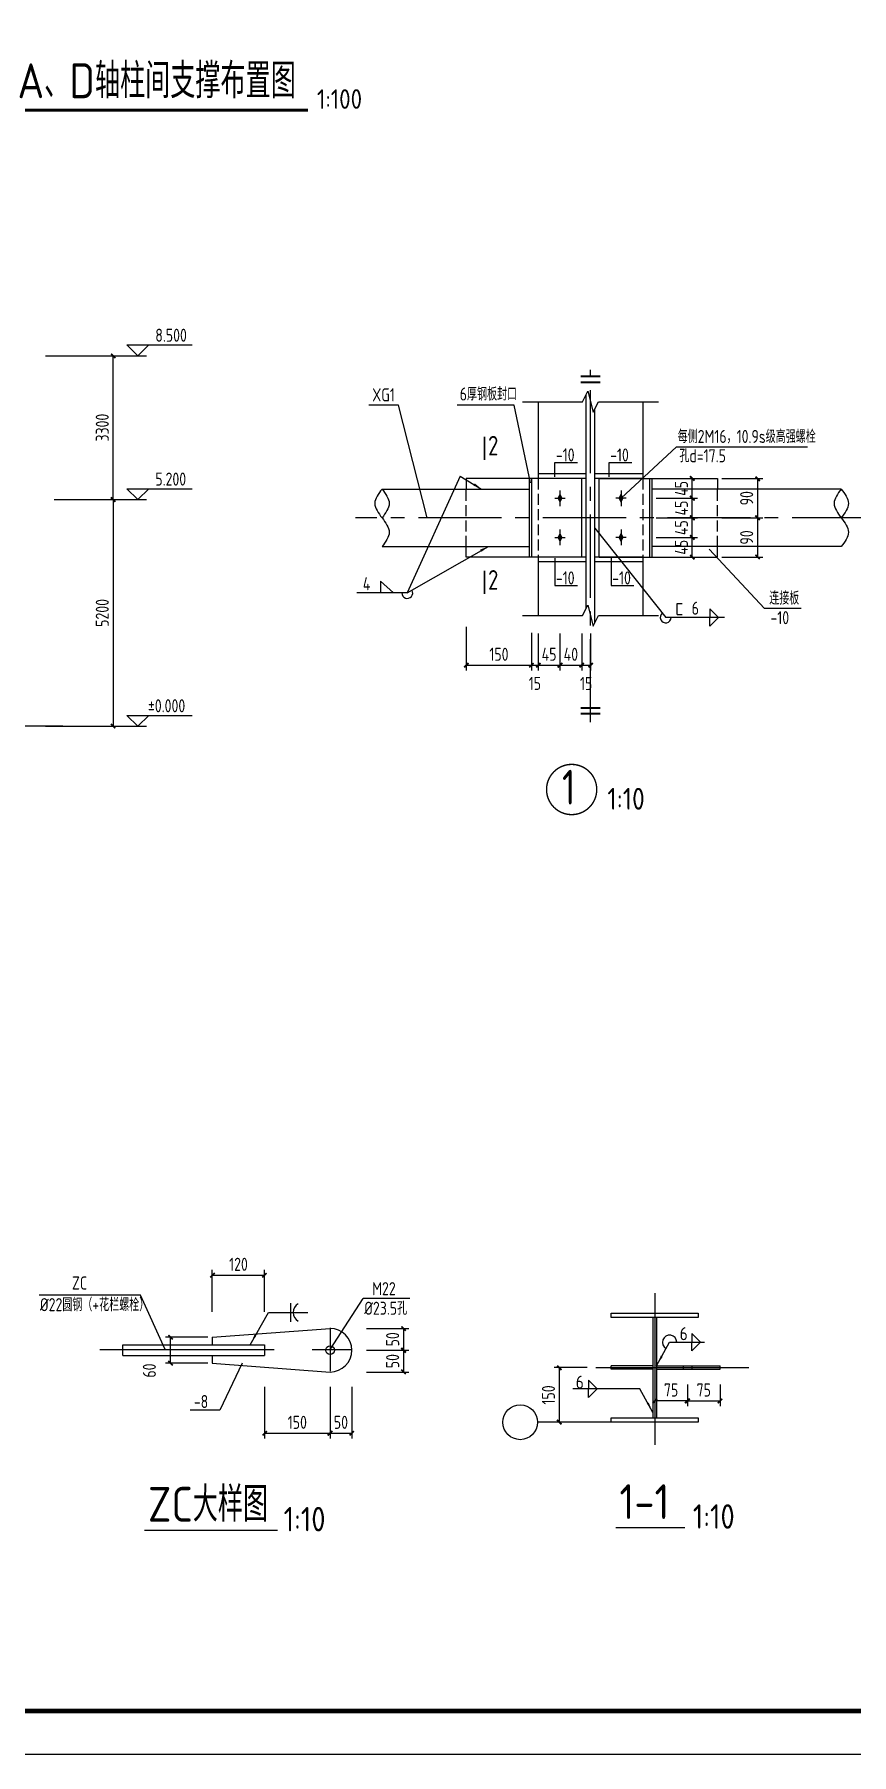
# Model space of a CAD drawing. Header units: millimetres. Extents: x 866561 to 877878, y 40199 to 44891.
# Drawn here: x 873439.9 to 873627.3, y 40206.4 to 40601 of the extents above; entities that cross this region are included whole.
import ezdxf

# ---------------------------------------------------------------- set-up
doc = ezdxf.new("R2010")
doc.units = ezdxf.units.MM
doc.header["$LTSCALE"] = 1000
doc.header["$MEASUREMENT"] = 0
for name, pattern in [('2', [11.4, 9, -0.9, 0.6, -0.9]), ('center2', [28.575, 19.05, -3.175, 3.175, -3.175]), ('DASH', [0.35, 0.25, -0.1]), ('DASHED', [117.236842, 78.157895, -39.078947]), ('DOTE', [2.42, 2, -0.2, 0.02, -0.2])]:
    doc.linetypes.add(name, pattern=pattern)
doc.layers.add('1', color=4, linetype='Continuous', lineweight=70)
for name, color, linetype in [('1530', 253, 'Continuous'), ('1534', 7, 'Continuous'), ('AXIS', 3, 'Continuous'), ('AXIS_TEXT', 7, 'Continuous'), ('BEAM', 4, 'DASHED'), ('COLUMN', 9, 'Continuous'), ('DIM', 7, 'Continuous'), ('DOTE', 1, 'DOTE'), ('M_Prof', 2, 'Continuous'), ('NUM', 7, 'Continuous'), ('Prof', 2, 'Continuous'), ('PUB_TEXT', 7, 'Continuous'), ('THIN', 7, 'Continuous'), ('尺寸标注', 7, 'Continuous'), ('文字', 7, 'Continuous'), ('标注', 7, 'Continuous'), ('焊缝标注', 3, 'Continuous'), ('轴线__点划线', 6, '2')]:
    doc.layers.add(name, color=color, linetype=linetype)
doc.styles.add('GBHZ', font='gbenor.shx', dxfattribs={"width": 0.9, "bigfont": 'gbcbig.shx'})
doc.dimstyles.new('Y10', dxfattribs={"dimscale": 0, "dimtxt": 3, "dimasz": 0.01, "dimexe": 1.2, "dimexo": 1, "dimgap": 1, "dimtad": 1, "dimdec": 0, "dimlfac": 10, "dimzin": 0, "dimdsep": 46, "dimtxsty": 'GBHZ', "dimblk1": 'DX', "dimblk2": 'DX', "dimsah": 1, "dimcen": 0.09, "dimdle": 1, "dimadec": 0, "dimazin": 0, "dimtfac": 1, "dimtdec": 0, "dimtix": 1, "dimtmove": 2, "dimatfit": 3, "dimldrblk": 'DX', "dimfxl": 0, "dimtolj": 1, "dimtzin": 0, "dimarcsym": 0})
doc.dimstyles.new('Y100', dxfattribs={"dimscale": 0, "dimtxt": 3, "dimasz": 0.01, "dimexe": 1.2, "dimexo": 2, "dimgap": 1, "dimtad": 1, "dimdec": 0, "dimlfac": 100, "dimzin": 0, "dimdsep": 46, "dimtxsty": 'GBHZ', "dimblk": 'DX', "dimcen": 0.09, "dimdle": 1, "dimclrd": 7, "dimclre": 7, "dimclrt": 7, "dimadec": 0, "dimazin": 0, "dimtfac": 1, "dimtdec": 0, "dimtix": 1, "dimtmove": 2, "dimatfit": 3, "dimldrblk": 'DX', "dimfxl": 0, "dimtolj": 1, "dimtzin": 0, "dimarcsym": 0})

# ---------------------------------------------------------------- blocks, each defined once
blk = doc.blocks.new('DX')
at = {"color": 0, "linetype": 'ByBlock', "const_width": 40}
blk.add_lwpolyline([(-54, -51), (46, 49)], dxfattribs=at)
blk = doc.blocks.new('*D110')
at = {"layer": 'Defpoints', "color": 0, "linetype": 'ByBlock', "transparency": 16777216}
for p in [(873589.69, 40293.33), (873597.19, 40293.33), (873597.19, 40287.57)]:
    blk.add_point(p, dxfattribs=at)
at = {"layer": 'dim', "color": 7, "linetype": 'ByBlock', "lineweight": -2, "transparency": 16777216}
for p, q in [((873589.69, 40291.33), (873589.69, 40286.37)), ((873597.19, 40291.33), (873597.19, 40286.37)), ((873589.7, 40287.57), (873597.18, 40287.57))]:
    blk.add_line(p, q, dxfattribs=at)
at = {"layer": 'dim', "color": 7, "linetype": 'ByBlock', "lineweight": -2, "transparency": 16777216, "xscale": 0.01, "yscale": 0.01, "zscale": 0.01, "rotation": 180}
blk.add_blockref('DX', (873589.69, 40287.57), dxfattribs=at)
at = {"layer": 'dim', "color": 7, "linetype": 'ByBlock', "lineweight": -2, "transparency": 16777216, "xscale": 0.01, "yscale": 0.01, "zscale": 0.01}
blk.add_blockref('DX', (873597.19, 40287.57), dxfattribs=at)
at = {"layer": 'dim', "color": 7, "linetype": 'ByBlock', "transparency": 16777216, "insert": (873593.44, 40290.07), "char_height": 3, "attachment_point": 5, "style": 'GBHZ'}
blk.add_mtext('\\A1;75', dxfattribs=at)
blk = doc.blocks.new('*D111')
at = {"layer": 'Defpoints', "color": 0, "linetype": 'ByBlock', "transparency": 16777216}
for p in [(873582.19, 40293.33), (873589.69, 40293.33), (873582.19, 40287.57)]:
    blk.add_point(p, dxfattribs=at)
at = {"layer": 'dim', "color": 7, "linetype": 'ByBlock', "lineweight": -2, "transparency": 16777216}
for p, q in [((873582.19, 40291.33), (873582.19, 40286.37)), ((873589.69, 40291.33), (873589.69, 40286.37)), ((873589.68, 40287.57), (873582.2, 40287.57))]:
    blk.add_line(p, q, dxfattribs=at)
at = {"layer": 'dim', "color": 7, "linetype": 'ByBlock', "lineweight": -2, "transparency": 16777216, "xscale": 0.01, "yscale": 0.01, "zscale": 0.01, "rotation": 180}
blk.add_blockref('DX', (873582.19, 40287.57), dxfattribs=at)
at = {"layer": 'dim', "color": 7, "linetype": 'ByBlock', "lineweight": -2, "transparency": 16777216, "xscale": 0.01, "yscale": 0.01, "zscale": 0.01}
blk.add_blockref('DX', (873589.69, 40287.57), dxfattribs=at)
at = {"layer": 'dim', "color": 7, "linetype": 'ByBlock', "transparency": 16777216, "insert": (873585.94, 40290.07), "char_height": 3, "attachment_point": 5, "style": 'GBHZ'}
blk.add_mtext('\\A1;75', dxfattribs=at)
blk = doc.blocks.new('_ARROW')
blk.add_solid([(0, 0), (-1, 0.1), (-1, -0.1)])
blk = doc.blocks.new('*D112')
at = {"layer": 'Defpoints', "color": 0, "linetype": 'ByBlock', "transparency": 16777216}
for p in [(873568.7, 40295.2), (873560.31, 40282.68), (873572.19, 40282.68)]:
    blk.add_point(p, dxfattribs=at)
at = {"layer": 'dim', "color": 7, "linetype": 'ByBlock', "lineweight": -2, "transparency": 16777216}
for p, q in [((873566.7, 40295.2), (873559.11, 40295.2)), ((873560.31, 40295.19), (873560.31, 40282.69)), ((873570.19, 40282.68), (873559.11, 40282.68))]:
    blk.add_line(p, q, dxfattribs=at)
at = {"layer": 'dim', "color": 7, "linetype": 'ByBlock', "lineweight": -2, "transparency": 16777216, "xscale": 0.01, "yscale": 0.01, "zscale": 0.01}
for p, rotation in [((873560.31, 40295.2), 90), ((873560.31, 40282.68), 270)]:
    blk.add_blockref('DX', p, dxfattribs=dict(at, rotation=rotation))
at = {"layer": 'dim', "color": 7, "linetype": 'ByBlock', "transparency": 16777216, "insert": (873557.81, 40288.94), "char_height": 3, "attachment_point": 5, "rotation": 90, "style": 'GBHZ'}
blk.add_mtext('\\A1;150', dxfattribs=at)
blk = doc.blocks.new('*D113')
at = {"layer": 'Defpoints', "color": 0, "transparency": 16777216}
for p in [(873492.72, 40316.41), (873480.72, 40306.97), (873492.72, 40306.97)]:
    blk.add_point(p, dxfattribs=at)
at = {"layer": 'dim', "color": 0, "lineweight": -2, "transparency": 16777216}
for p, q in [((873480.72, 40307.97), (873480.72, 40317.61)), ((873480.73, 40316.41), (873492.71, 40316.41)), ((873492.72, 40307.97), (873492.72, 40317.61))]:
    blk.add_line(p, q, dxfattribs=at)
at = {"layer": 'dim', "color": 0, "lineweight": -2, "transparency": 16777216, "xscale": 0.01, "yscale": 0.01, "zscale": 0.01, "rotation": 180}
blk.add_blockref('DX', (873480.72, 40316.41), dxfattribs=at)
at = {"layer": 'dim', "color": 0, "lineweight": -2, "transparency": 16777216, "xscale": 0.01, "yscale": 0.01, "zscale": 0.01}
blk.add_blockref('DX', (873492.72, 40316.41), dxfattribs=at)
at = {"layer": 'dim', "color": 0, "transparency": 16777216, "insert": (873486.72, 40318.91), "char_height": 3, "attachment_point": 5, "style": 'GBHZ'}
blk.add_mtext('\\A1;120', dxfattribs=at)
blk = doc.blocks.new('*D114')
at = {"layer": 'Defpoints', "color": 0, "transparency": 16777216}
for p in [(873515.12, 40304.2), (873515.12, 40299.2), (873524.58, 40299.2)]:
    blk.add_point(p, dxfattribs=at)
at = {"layer": 'dim', "color": 0, "lineweight": -2, "transparency": 16777216}
for p, q in [((873516.12, 40304.2), (873525.78, 40304.2)), ((873524.58, 40304.19), (873524.58, 40299.21)), ((873516.12, 40299.2), (873525.78, 40299.2))]:
    blk.add_line(p, q, dxfattribs=at)
at = {"layer": 'dim', "color": 0, "lineweight": -2, "transparency": 16777216, "xscale": 0.01, "yscale": 0.01, "zscale": 0.01}
for p, rotation in [((873524.58, 40304.2), 90), ((873524.58, 40299.2), 270)]:
    blk.add_blockref('DX', p, dxfattribs=dict(at, rotation=rotation))
at = {"layer": 'dim', "color": 0, "transparency": 16777216, "insert": (873522.08, 40301.7), "char_height": 3, "attachment_point": 5, "rotation": 90, "style": 'GBHZ'}
blk.add_mtext('\\A1;50', dxfattribs=at)
blk = doc.blocks.new('*D115')
at = {"layer": 'Defpoints', "color": 0, "transparency": 16777216}
for p in [(873515.12, 40299.2), (873515.12, 40294.2), (873524.58, 40294.2)]:
    blk.add_point(p, dxfattribs=at)
at = {"layer": 'dim', "color": 0, "lineweight": -2, "transparency": 16777216}
for p, q in [((873516.12, 40299.2), (873525.78, 40299.2)), ((873524.58, 40299.19), (873524.58, 40294.21)), ((873516.12, 40294.2), (873525.78, 40294.2))]:
    blk.add_line(p, q, dxfattribs=at)
at = {"layer": 'dim', "color": 0, "lineweight": -2, "transparency": 16777216, "xscale": 0.01, "yscale": 0.01, "zscale": 0.01}
for p, rotation in [((873524.58, 40299.2), 90), ((873524.58, 40294.2), 270)]:
    blk.add_blockref('DX', p, dxfattribs=dict(at, rotation=rotation))
at = {"layer": 'dim', "color": 0, "transparency": 16777216, "insert": (873522.08, 40296.7), "char_height": 3, "attachment_point": 5, "rotation": 90, "style": 'GBHZ'}
blk.add_mtext('\\A1;50', dxfattribs=at)
blk = doc.blocks.new('*D116')
at = {"layer": 'Defpoints', "color": 0, "transparency": 16777216}
for p in [(873492.72, 40291.8), (873507.72, 40291.8), (873507.72, 40280.16)]:
    blk.add_point(p, dxfattribs=at)
at = {"layer": 'dim', "color": 0, "lineweight": -2, "transparency": 16777216}
for p, q in [((873492.72, 40290.8), (873492.72, 40278.96)), ((873507.72, 40290.8), (873507.72, 40278.96)), ((873492.73, 40280.16), (873507.71, 40280.16))]:
    blk.add_line(p, q, dxfattribs=at)
at = {"layer": 'dim', "color": 0, "lineweight": -2, "transparency": 16777216, "xscale": 0.01, "yscale": 0.01, "zscale": 0.01, "rotation": 180}
blk.add_blockref('DX', (873492.72, 40280.16), dxfattribs=at)
at = {"layer": 'dim', "color": 0, "lineweight": -2, "transparency": 16777216, "xscale": 0.01, "yscale": 0.01, "zscale": 0.01}
blk.add_blockref('DX', (873507.72, 40280.16), dxfattribs=at)
at = {"layer": 'dim', "color": 0, "transparency": 16777216, "insert": (873500.22, 40282.66), "char_height": 3, "attachment_point": 5, "style": 'GBHZ'}
blk.add_mtext('\\A1;150', dxfattribs=at)
blk = doc.blocks.new('*D117')
at = {"layer": 'Defpoints', "color": 0, "transparency": 16777216}
for p in [(873507.72, 40291.8), (873512.72, 40291.8), (873512.72, 40280.16)]:
    blk.add_point(p, dxfattribs=at)
at = {"layer": 'dim', "color": 0, "lineweight": -2, "transparency": 16777216}
for p, q in [((873507.72, 40290.8), (873507.72, 40278.96)), ((873512.72, 40290.8), (873512.72, 40278.96)), ((873507.73, 40280.16), (873512.71, 40280.16))]:
    blk.add_line(p, q, dxfattribs=at)
at = {"layer": 'dim', "color": 0, "lineweight": -2, "transparency": 16777216, "xscale": 0.01, "yscale": 0.01, "zscale": 0.01, "rotation": 180}
blk.add_blockref('DX', (873507.72, 40280.16), dxfattribs=at)
at = {"layer": 'dim', "color": 0, "lineweight": -2, "transparency": 16777216, "xscale": 0.01, "yscale": 0.01, "zscale": 0.01}
blk.add_blockref('DX', (873512.72, 40280.16), dxfattribs=at)
at = {"layer": 'dim', "color": 0, "transparency": 16777216, "insert": (873510.22, 40282.66), "char_height": 3, "attachment_point": 5, "style": 'GBHZ'}
blk.add_mtext('\\A1;50', dxfattribs=at)
blk = doc.blocks.new('*D118')
at = {"layer": 'Defpoints', "color": 0, "transparency": 16777216}
for p in [(873471.15, 40302.2), (873480.72, 40302.2), (873480.72, 40296.2)]:
    blk.add_point(p, dxfattribs=at)
at = {"layer": 'dim', "color": 0, "lineweight": -2, "transparency": 16777216}
for p, q in [((873479.72, 40302.2), (873469.95, 40302.2)), ((873471.15, 40296.21), (873471.15, 40302.19)), ((873479.72, 40296.2), (873469.95, 40296.2))]:
    blk.add_line(p, q, dxfattribs=at)
at = {"layer": 'dim', "color": 0, "lineweight": -2, "transparency": 16777216, "xscale": 0.01, "yscale": 0.01, "zscale": 0.01}
for p, rotation in [((873471.15, 40302.2), 90), ((873471.15, 40296.2), 270)]:
    blk.add_blockref('DX', p, dxfattribs=dict(at, rotation=rotation))
at = {"layer": 'dim', "color": 0, "transparency": 16777216, "insert": (873466.28, 40294.54), "char_height": 3, "attachment_point": 5, "rotation": 90, "style": 'GBHZ'}
blk.add_mtext('\\A1;60', dxfattribs=at)
blk = doc.blocks.new('BOLIT_GAOQIANG')
at = {"layer": 'THIN', "color": 252}
for p, q in [((-1.2, 0), (1.2, 0)), ((0, 1.8), (0, -1.8))]:
    blk.add_line(p, q, dxfattribs=at)
at = {"layer": 'THIN'}
blk.add_solid([(0, 1.2), (0.6, 0), (-0.6, 0), (0, -1.2)], dxfattribs=at)
blk = doc.blocks.new('*D173')
at = {"layer": 'Defpoints', "color": 0, "linetype": 'ByBlock', "transparency": 16777216}
for p in [(873596.56, 40499.14, 0.01), (873596.56, 40490.14, 0.01), (873605.78, 40490.14)]:
    blk.add_point(p, dxfattribs=at)
at = {"layer": 'dim', "color": 0, "linetype": 'ByBlock', "lineweight": -2, "transparency": 16777216}
for p, q in [((873597.56, 40499.14), (873606.98, 40499.14)), ((873605.78, 40499.13), (873605.78, 40490.15)), ((873597.56, 40490.14), (873606.98, 40490.14))]:
    blk.add_line(p, q, dxfattribs=at)
at = {"layer": 'dim', "color": 0, "linetype": 'ByBlock', "lineweight": -2, "transparency": 16777216, "xscale": 0.01, "yscale": 0.01, "zscale": 0.01}
for p, rotation in [((873605.78, 40499.14), 90), ((873605.78, 40490.14), 270)]:
    blk.add_blockref('DX', p, dxfattribs=dict(at, rotation=rotation))
at = {"layer": 'dim', "color": 0, "linetype": 'ByBlock', "transparency": 16777216, "insert": (873603.28, 40494.64), "char_height": 3, "attachment_point": 5, "rotation": 90, "style": 'GBHZ'}
blk.add_mtext('\\A1;90', dxfattribs=at)
blk = doc.blocks.new('*D174')
at = {"layer": 'Defpoints', "color": 0, "linetype": 'ByBlock', "transparency": 16777216}
for p in [(873596.56, 40490.14), (873596.56, 40481.14, 0.02), (873605.78, 40481.14)]:
    blk.add_point(p, dxfattribs=at)
at = {"layer": 'dim', "color": 0, "linetype": 'ByBlock', "lineweight": -2, "transparency": 16777216}
for p, q in [((873597.56, 40490.14), (873606.98, 40490.14)), ((873605.78, 40490.13), (873605.78, 40481.15)), ((873597.56, 40481.14), (873606.98, 40481.14))]:
    blk.add_line(p, q, dxfattribs=at)
at = {"layer": 'dim', "color": 0, "linetype": 'ByBlock', "lineweight": -2, "transparency": 16777216, "xscale": 0.01, "yscale": 0.01, "zscale": 0.01}
for p, rotation in [((873605.78, 40490.14), 90), ((873605.78, 40481.14), 270)]:
    blk.add_blockref('DX', p, dxfattribs=dict(at, rotation=rotation))
at = {"layer": 'dim', "color": 0, "linetype": 'ByBlock', "transparency": 16777216, "insert": (873603.28, 40485.64), "char_height": 3, "attachment_point": 5, "rotation": 90, "style": 'GBHZ'}
blk.add_mtext('\\A1;90', dxfattribs=at)
blk = doc.blocks.new('*D153')
at = {"layer": 'Defpoints', "color": 0, "linetype": 'ByBlock', "transparency": 16777216}
for p in [(873581.56, 40485.64, 0), (873590.81, 40485.64), (873581.56, 40481.14, 0)]:
    blk.add_point(p, dxfattribs=at)
at = {"layer": 'dim', "color": 0, "linetype": 'ByBlock', "lineweight": -2, "transparency": 16777216}
for p, q in [((873582.56, 40485.64), (873592.01, 40485.64)), ((873590.81, 40485.65), (873590.81, 40485.66)), ((873590.81, 40481.14), (873590.81, 40485.64)), ((873582.56, 40481.14), (873592.01, 40481.14)), ((873590.81, 40481.13), (873590.81, 40481.12))]:
    blk.add_line(p, q, dxfattribs=at)
at = {"layer": 'dim', "color": 0, "linetype": 'ByBlock', "lineweight": -2, "transparency": 16777216, "xscale": 0.01, "yscale": 0.01, "zscale": 0.01}
for p, rotation in [((873590.81, 40485.64), 270), ((873590.81, 40481.14), 90)]:
    blk.add_blockref('DX', p, dxfattribs=dict(at, rotation=rotation))
at = {"layer": 'dim', "color": 0, "linetype": 'ByBlock', "transparency": 16777216, "insert": (873588.31, 40483.39), "char_height": 3, "attachment_point": 5, "rotation": 90, "style": 'GBHZ'}
blk.add_mtext('\\A1;45', dxfattribs=at)
blk = doc.blocks.new('*D154')
at = {"layer": 'Defpoints', "color": 0, "linetype": 'ByBlock', "transparency": 16777216}
for p in [(873581.56, 40490.14, 0), (873590.81, 40490.14), (873581.56, 40485.64, 0)]:
    blk.add_point(p, dxfattribs=at)
at = {"layer": 'dim', "color": 0, "linetype": 'ByBlock', "lineweight": -2, "transparency": 16777216}
for p, q in [((873582.56, 40490.14), (873592.01, 40490.14)), ((873590.81, 40490.15), (873590.81, 40490.16)), ((873590.81, 40485.64), (873590.81, 40490.14)), ((873582.56, 40485.64), (873592.01, 40485.64)), ((873590.81, 40485.63), (873590.81, 40485.62))]:
    blk.add_line(p, q, dxfattribs=at)
at = {"layer": 'dim', "color": 0, "linetype": 'ByBlock', "lineweight": -2, "transparency": 16777216, "xscale": 0.01, "yscale": 0.01, "zscale": 0.01}
for p, rotation in [((873590.81, 40490.14), 270), ((873590.81, 40485.64), 90)]:
    blk.add_blockref('DX', p, dxfattribs=dict(at, rotation=rotation))
at = {"layer": 'dim', "color": 0, "linetype": 'ByBlock', "transparency": 16777216, "insert": (873588.31, 40487.89), "char_height": 3, "attachment_point": 5, "rotation": 90, "style": 'GBHZ'}
blk.add_mtext('\\A1;45', dxfattribs=at)
blk = doc.blocks.new('*D155')
at = {"layer": 'Defpoints', "color": 0, "linetype": 'ByBlock', "transparency": 16777216}
for p in [(873581.56, 40494.64, 0), (873590.81, 40494.64), (873581.56, 40490.14, 0)]:
    blk.add_point(p, dxfattribs=at)
at = {"layer": 'dim', "color": 0, "linetype": 'ByBlock', "lineweight": -2, "transparency": 16777216}
for p, q in [((873582.56, 40494.64), (873592.01, 40494.64)), ((873590.81, 40494.65), (873590.81, 40494.66)), ((873590.81, 40490.14), (873590.81, 40494.64)), ((873582.56, 40490.14), (873592.01, 40490.14)), ((873590.81, 40490.13), (873590.81, 40490.12))]:
    blk.add_line(p, q, dxfattribs=at)
at = {"layer": 'dim', "color": 0, "linetype": 'ByBlock', "lineweight": -2, "transparency": 16777216, "xscale": 0.01, "yscale": 0.01, "zscale": 0.01}
for p, rotation in [((873590.81, 40494.64), 270), ((873590.81, 40490.14), 90)]:
    blk.add_blockref('DX', p, dxfattribs=dict(at, rotation=rotation))
at = {"layer": 'dim', "color": 0, "linetype": 'ByBlock', "transparency": 16777216, "insert": (873588.31, 40492.39), "char_height": 3, "attachment_point": 5, "rotation": 90, "style": 'GBHZ'}
blk.add_mtext('\\A1;45', dxfattribs=at)
blk = doc.blocks.new('*D156')
at = {"layer": 'Defpoints', "color": 0, "linetype": 'ByBlock', "transparency": 16777216}
for p in [(873581.56, 40499.14, 0), (873590.81, 40499.14), (873581.56, 40494.64, 0)]:
    blk.add_point(p, dxfattribs=at)
at = {"layer": 'dim', "color": 0, "linetype": 'ByBlock', "lineweight": -2, "transparency": 16777216}
for p, q in [((873582.56, 40499.14), (873592.01, 40499.14)), ((873590.81, 40499.15), (873590.81, 40499.16)), ((873590.81, 40494.64), (873590.81, 40499.14)), ((873582.56, 40494.64), (873592.01, 40494.64)), ((873590.81, 40494.63), (873590.81, 40494.62))]:
    blk.add_line(p, q, dxfattribs=at)
at = {"layer": 'dim', "color": 0, "linetype": 'ByBlock', "lineweight": -2, "transparency": 16777216, "xscale": 0.01, "yscale": 0.01, "zscale": 0.01}
for p, rotation in [((873590.81, 40499.14), 270), ((873590.81, 40494.64), 90)]:
    blk.add_blockref('DX', p, dxfattribs=dict(at, rotation=rotation))
at = {"layer": 'dim', "color": 0, "linetype": 'ByBlock', "transparency": 16777216, "insert": (873588.31, 40496.89), "char_height": 3, "attachment_point": 5, "rotation": 90, "style": 'GBHZ'}
blk.add_mtext('\\A1;45', dxfattribs=at)
blk = doc.blocks.new('*D157')
at = {"layer": 'Defpoints', "color": 0, "transparency": 16777216}
for p in [(873538.96, 40466.14, 0), (873553.96, 40464.76, -0.01), (873553.96, 40456.34)]:
    blk.add_point(p, dxfattribs=at)
at = {"layer": 'dim', "color": 0, "lineweight": -2, "transparency": 16777216}
for p, q in [((873538.96, 40465.14), (873538.96, 40455.14)), ((873553.96, 40463.76), (873553.96, 40455.14)), ((873538.97, 40456.34), (873553.95, 40456.34))]:
    blk.add_line(p, q, dxfattribs=at)
at = {"layer": 'dim', "color": 0, "lineweight": -2, "transparency": 16777216, "xscale": 0.01, "yscale": 0.01, "zscale": 0.01, "rotation": 180}
blk.add_blockref('DX', (873538.96, 40456.34), dxfattribs=at)
at = {"layer": 'dim', "color": 0, "lineweight": -2, "transparency": 16777216, "xscale": 0.01, "yscale": 0.01, "zscale": 0.01}
blk.add_blockref('DX', (873553.96, 40456.34), dxfattribs=at)
at = {"layer": 'dim', "color": 0, "transparency": 16777216, "insert": (873546.46, 40458.84), "char_height": 3, "attachment_point": 5, "style": 'GBHZ'}
blk.add_mtext('\\A1;150', dxfattribs=at)
blk = doc.blocks.new('*D158')
at = {"layer": 'Defpoints', "color": 0, "transparency": 16777216}
for p in [(873553.96, 40464.76, -0.01), (873555.46, 40464.64, -0.01), (873555.46, 40456.34)]:
    blk.add_point(p, dxfattribs=at)
at = {"layer": 'dim', "color": 0, "lineweight": -2, "transparency": 16777216}
for p, q in [((873553.96, 40463.76), (873553.96, 40455.14)), ((873555.46, 40463.64), (873555.46, 40455.14)), ((873553.95, 40456.34), (873553.94, 40456.34)), ((873553.96, 40456.34), (873555.46, 40456.34)), ((873555.47, 40456.34), (873555.48, 40456.34))]:
    blk.add_line(p, q, dxfattribs=at)
at = {"layer": 'dim', "color": 0, "lineweight": -2, "transparency": 16777216, "xscale": 0.01, "yscale": 0.01, "zscale": 0.01, "rotation": 180}
blk.add_blockref('DX', (873555.46, 40456.34), dxfattribs=at)
at = {"layer": 'dim', "color": 0, "lineweight": -2, "transparency": 16777216, "xscale": 0.01, "yscale": 0.01, "zscale": 0.01}
blk.add_blockref('DX', (873553.96, 40456.34), dxfattribs=at)
at = {"layer": 'dim', "color": 0, "transparency": 16777216, "insert": (873554.71, 40452.15), "char_height": 3, "attachment_point": 5, "style": 'GBHZ'}
blk.add_mtext('\\A1;15', dxfattribs=at)
blk = doc.blocks.new('*D159')
at = {"layer": 'Defpoints', "color": 0, "transparency": 16777216}
for p in [(873555.46, 40464.64, -0.01), (873560.46, 40464.64, -0.01), (873560.46, 40456.34)]:
    blk.add_point(p, dxfattribs=at)
at = {"layer": 'dim', "color": 0, "lineweight": -2, "transparency": 16777216}
for p, q in [((873555.46, 40463.64), (873555.46, 40455.14)), ((873560.46, 40463.64), (873560.46, 40455.14)), ((873555.47, 40456.34), (873560.45, 40456.34))]:
    blk.add_line(p, q, dxfattribs=at)
at = {"layer": 'dim', "color": 0, "lineweight": -2, "transparency": 16777216, "xscale": 0.01, "yscale": 0.01, "zscale": 0.01, "rotation": 180}
blk.add_blockref('DX', (873555.46, 40456.34), dxfattribs=at)
at = {"layer": 'dim', "color": 0, "lineweight": -2, "transparency": 16777216, "xscale": 0.01, "yscale": 0.01, "zscale": 0.01}
blk.add_blockref('DX', (873560.46, 40456.34), dxfattribs=at)
at = {"layer": 'dim', "color": 0, "transparency": 16777216, "insert": (873557.96, 40458.84), "char_height": 3, "attachment_point": 5, "style": 'GBHZ'}
blk.add_mtext('\\A1;45', dxfattribs=at)
blk = doc.blocks.new('*D160')
at = {"layer": 'Defpoints', "color": 0, "transparency": 16777216}
for p in [(873560.46, 40464.64, -0.01), (873565.46, 40464.64, -0.01), (873565.46, 40456.34)]:
    blk.add_point(p, dxfattribs=at)
at = {"layer": 'dim', "color": 0, "lineweight": -2, "transparency": 16777216}
for p, q in [((873560.46, 40463.64), (873560.46, 40455.14)), ((873565.46, 40463.64), (873565.46, 40455.14)), ((873560.47, 40456.34), (873565.45, 40456.34))]:
    blk.add_line(p, q, dxfattribs=at)
at = {"layer": 'dim', "color": 0, "lineweight": -2, "transparency": 16777216, "xscale": 0.01, "yscale": 0.01, "zscale": 0.01, "rotation": 180}
blk.add_blockref('DX', (873560.46, 40456.34), dxfattribs=at)
at = {"layer": 'dim', "color": 0, "lineweight": -2, "transparency": 16777216, "xscale": 0.01, "yscale": 0.01, "zscale": 0.01}
blk.add_blockref('DX', (873565.46, 40456.34), dxfattribs=at)
at = {"layer": 'dim', "color": 0, "transparency": 16777216, "insert": (873562.96, 40458.84), "char_height": 3, "attachment_point": 5, "style": 'GBHZ'}
blk.add_mtext('\\A1;40', dxfattribs=at)
blk = doc.blocks.new('*D161')
at = {"layer": 'Defpoints', "color": 0, "transparency": 16777216}
for p in [(873565.46, 40464.64, -0.01), (873567.46, 40464.64), (873567.46, 40456.34)]:
    blk.add_point(p, dxfattribs=at)
at = {"layer": 'dim', "color": 0, "lineweight": -2, "transparency": 16777216}
for p, q in [((873565.46, 40463.64), (873565.46, 40455.14)), ((873567.46, 40463.64), (873567.46, 40455.14)), ((873565.45, 40456.34), (873565.44, 40456.34)), ((873565.46, 40456.34), (873567.46, 40456.34)), ((873567.47, 40456.34), (873567.48, 40456.34))]:
    blk.add_line(p, q, dxfattribs=at)
at = {"layer": 'dim', "color": 0, "lineweight": -2, "transparency": 16777216, "xscale": 0.01, "yscale": 0.01, "zscale": 0.01, "rotation": 180}
blk.add_blockref('DX', (873567.46, 40456.34), dxfattribs=at)
at = {"layer": 'dim', "color": 0, "lineweight": -2, "transparency": 16777216, "xscale": 0.01, "yscale": 0.01, "zscale": 0.01}
blk.add_blockref('DX', (873565.46, 40456.34), dxfattribs=at)
at = {"layer": 'dim', "color": 0, "transparency": 16777216, "insert": (873566.46, 40452.13), "char_height": 3, "attachment_point": 5, "style": 'GBHZ'}
blk.add_mtext('\\A1;15', dxfattribs=at)
blk = doc.blocks.new('*D636')
at = {"layer": 'Defpoints', "color": 0, "transparency": 16777216}
for p in [(873442.44, 40494.33), (873440.44, 40442.33), (873457.98, 40442.33)]:
    blk.add_point(p, dxfattribs=at)
at = {"layer": 'dim', "color": 7, "lineweight": -2, "transparency": 16777216}
for p, q in [((873444.44, 40494.33), (873459.18, 40494.33)), ((873457.98, 40494.32), (873457.98, 40442.34)), ((873442.44, 40442.33), (873459.18, 40442.33))]:
    blk.add_line(p, q, dxfattribs=at)
at = {"layer": 'dim', "color": 7, "lineweight": -2, "transparency": 16777216, "xscale": 0.01, "yscale": 0.01, "zscale": 0.01}
for p, rotation in [((873457.98, 40494.33), 90), ((873457.98, 40442.33), 270)]:
    blk.add_blockref('DX', p, dxfattribs=dict(at, rotation=rotation))
at = {"layer": 'dim', "color": 7, "transparency": 16777216, "insert": (873455.48, 40468.33), "char_height": 3, "attachment_point": 5, "rotation": 90, "style": 'GBHZ'}
blk.add_mtext('\\A1;5200', dxfattribs=at)
blk = doc.blocks.new('*D639')
at = {"layer": 'Defpoints', "color": 0, "transparency": 16777216}
for p in [(873440.44, 40527.33), (873457.98, 40527.33), (873442.44, 40494.33)]:
    blk.add_point(p, dxfattribs=at)
at = {"layer": 'dim', "color": 7, "lineweight": -2, "transparency": 16777216}
for p, q in [((873442.44, 40527.33), (873459.18, 40527.33)), ((873457.98, 40494.34), (873457.98, 40527.32)), ((873444.44, 40494.33), (873459.18, 40494.33))]:
    blk.add_line(p, q, dxfattribs=at)
at = {"layer": 'dim', "color": 7, "lineweight": -2, "transparency": 16777216, "xscale": 0.01, "yscale": 0.01, "zscale": 0.01}
for p, rotation in [((873457.98, 40527.33), 90), ((873457.98, 40494.33), 270)]:
    blk.add_blockref('DX', p, dxfattribs=dict(at, rotation=rotation))
at = {"layer": 'dim', "color": 7, "transparency": 16777216, "insert": (873455.48, 40510.83), "char_height": 3, "attachment_point": 5, "rotation": 90, "style": 'GBHZ'}
blk.add_mtext('\\A1;3300', dxfattribs=at)

msp = doc.modelspace()

# ---------------------------------------------------------------- linework, layer by layer
for p, q in [((873464.268, 40311.803), (873440.979, 40311.803)), ((873469.893, 40299.367), (873464.268, 40311.803)), ((873991.999, 40206.443), (873150.999, 40206.443))]:
    msp.add_line(p, q)
at = {"color": 0, "const_width": 1}
msp.add_lwpolyline([(873981.999, 40216.443), (873175.999, 40216.443), (873175.999, 40790.443), (873981.999, 40790.443)], close=True, dxfattribs=at)
at = {"const_width": 0.667}
msp.add_lwpolyline([(873434.779, 40583.624), (873502.662, 40583.624)], dxfattribs=at)
at = {"ltscale": 0.5, "const_width": 0.32, "elevation": -0.002}
msp.add_lwpolyline([(873557.377, 40427.82, 1), (873568.897, 40427.82, 1)], format="xyb", close=True, dxfattribs=at)
at = {"layer": '1', "color": 2, "const_width": 0.4, "elevation": 0.002}
for points in [[(873543.153, 40508.771), (873543.153, 40503.421)], [(873543.153, 40477.987), (873543.153, 40472.637)]]:
    msp.add_lwpolyline(points, dxfattribs=at)
at = {"layer": '1530'}
for p, q in [((873459.18, 40527.327), (873465.651, 40527.327)), ((873459.18, 40494.327), (873465.651, 40494.327)), ((873459.18, 40442.327), (873465.651, 40442.327))]:
    msp.add_line(p, q, dxfattribs=at)
at = {"layer": '1534'}
for points in [[(873466.151, 40529.827), (873463.651, 40527.327), (873461.151, 40529.827), (873476.085, 40529.827)], [(873466.151, 40496.827), (873463.651, 40494.327), (873461.151, 40496.827), (873476.085, 40496.827)], [(873466.151, 40444.827), (873463.651, 40442.327), (873461.151, 40444.827), (873476.085, 40444.827)]]:
    msp.add_lwpolyline(points, dxfattribs=at)
at = {"layer": 'AXIS'}
for p, q in [((873523.437, 40515.949, -0.001), (873516.656, 40515.949, -0.001)), ((873530.01, 40490.139, -0.001), (873523.437, 40515.949, -0.001)), ((873549.948, 40515.949, -0.001), (873536.865, 40515.949, -0.001)), ((873553.663, 40498.19, -0.001), (873549.948, 40515.949, -0.001)), ((873574.463, 40494.639, -0.001), (873587.177, 40506.449, 0.007)), ((873587.177, 40506.449, 0.007), (873617.225, 40506.449, 0.007)), ((873594.716, 40482.986), (873607.373, 40469.329)), ((873615.798, 40469.329), (873607.373, 40469.329)), ((873507.724, 40299.367), (873515.344, 40311.036)), ((873526.006, 40311.036), (873515.344, 40311.036)), ((873487.554, 40296.202), (873482.418, 40285.465)), ((873482.418, 40285.465), (873475.648, 40285.465))]:
    msp.add_line(p, q, dxfattribs=at)
at = {"layer": 'BEAM', "linetype": 'DASH', "ltscale": 0.01}
for p, q in [((873538.963, 40483.539, -0.007), (873538.963, 40496.739, -0.002)), ((873555.463, 40499.139, -0.012), (873555.463, 40481.139, -0.009)), ((873579.463, 40499.139, -0.007), (873579.463, 40481.139, -0.003)), ((873596.563, 40483.539, 0), (873596.563, 40496.739, 0.004))]:
    msp.add_line(p, q, dxfattribs=at)
at = {"layer": 'COLUMN'}
for p, q in [((873519.64, 40496.739, -0.004), (873553.363, 40496.739, -0.004)), ((873565.463, 40499.139, -0.008), (873538.963, 40499.139, -0.006)), ((873538.963, 40499.139, -0.002), (873538.963, 40496.739, -0.005)), ((873553.363, 40499.139, -0.008), (873553.363, 40481.139, -0.004)), ((873553.963, 40499.139, -0.004), (873553.963, 40481.139, -0.004)), ((873565.463, 40481.139, -0.012), (873565.463, 40499.139, -0.012)), ((873569.463, 40499.139, -0.008), (873596.563, 40499.139)), ((873569.463, 40481.139, -0.008), (873569.463, 40499.139, -0.008)), ((873580.963, 40499.139, -0.004), (873580.963, 40481.139)), ((873581.563, 40499.139), (873581.563, 40481.139)), ((873624.982, 40496.739), (873581.563, 40496.739)), ((873596.563, 40499.139, 0.004), (873596.563, 40496.739, 0.001)), ((873519.64, 40483.539, -0.004), (873553.363, 40483.539, -0.004)), ((873538.963, 40481.139, -0.002), (873538.963, 40483.539, -0.005)), ((873565.463, 40481.139, -0.008), (873538.963, 40481.139, -0.006)), ((873569.463, 40481.139, -0.008), (873596.563, 40481.139)), ((873624.982, 40483.539), (873581.563, 40483.539)), ((873596.563, 40481.139, 0.004), (873596.563, 40483.539, 0.001))]:
    msp.add_line(p, q, dxfattribs=at)
at = {"layer": 'COLUMN', "color": 2}
for p, q in [((873480.724, 40302.202), (873507.724, 40304.202)), ((873581.792, 40306.689), (873581.792, 40283.68)), ((873582.592, 40306.689), (873582.592, 40283.68)), ((873460.234, 40300.452), (873492.724, 40300.452)), ((873460.234, 40297.952), (873460.234, 40300.452)), ((873480.724, 40302.202), (873480.724, 40300.452)), ((873492.724, 40300.452), (873492.724, 40297.952)), ((873460.234, 40297.952), (873492.724, 40297.952)), ((873480.724, 40297.952), (873480.724, 40296.202)), ((873480.724, 40296.202), (873507.724, 40294.202)), ((873581.792, 40295.633), (873572.192, 40295.633)), ((873572.192, 40294.833), (873572.192, 40295.633)), ((873582.592, 40295.633), (873597.192, 40295.633)), ((873588.692, 40295.633), (873588.692, 40294.833)), ((873590.692, 40295.633), (873590.692, 40294.833)), ((873597.192, 40294.833), (873597.192, 40295.633)), ((873581.792, 40294.833), (873572.192, 40294.833)), ((873582.592, 40294.833), (873597.192, 40294.833))]:
    msp.add_line(p, q, dxfattribs=at)
for points in [[(873572.192, 40307.689), (873592.192, 40307.689), (873592.192, 40306.689), (873572.192, 40306.689)], [(873572.192, 40283.68), (873592.192, 40283.68), (873592.192, 40282.68), (873572.192, 40282.68)]]:
    msp.add_lwpolyline(points, close=True, dxfattribs=at)
msp.add_circle((873507.724, 40299.202), 1, dxfattribs=at)
msp.add_arc((873507.724, 40299.202), 5, 270, 90, dxfattribs=at)
at = {"layer": 'dim'}
msp.add_line((873498.723, 40305.74), (873498.723, 40310.003), dxfattribs=at)
at = {"layer": 'dim', "color": 0}
msp.add_circle((873551.338, 40282.68), 4, dxfattribs=at)
at = {"layer": 'dim'}
msp.add_arc((873501.502, 40307.872), 2.27, 118.24708, 241.75292, dxfattribs=at)
at = {"layer": 'DOTE', "linetype": 'center2', "ltscale": 0.001}
for p, q in [((873567.463, 40443.24, -0.001), (873567.463, 40524.067, -0.001)), ((873632.754, 40490.139, -0.001), (873513.599, 40490.139, -0.001))]:
    msp.add_line(p, q, dxfattribs=at)
at = {"layer": 'DOTE', "linetype": 'DOTE', "ltscale": 0.02}
msp.add_line((873454.945, 40299.367), (873495.004, 40299.367), dxfattribs=at)
at = {"layer": 'M_Prof'}
msp.add_line((873446.471, 40442.327), (873218.004, 40442.327), dxfattribs=at)
at = {"layer": 'Prof'}
for p, q in [((873555.463, 40516.769, 0.01), (873555.463, 40499.139, -0.012)), ((873566.463, 40469.325, -0.001), (873566.463, 40518.369, -0.001)), ((873579.463, 40516.769, -0.009), (873579.463, 40499.139, 0.009)), ((873568.463, 40466.125, -0.001), (873568.463, 40515.169, -0.001)), ((873559.285, 40499.581, -0.002), (873559.285, 40502.854, -0.002)), ((873559.285, 40502.854, -0.002), (873564.517, 40502.854, -0.002)), ((873571.727, 40499.581, -0.002), (873571.727, 40502.854, -0.002)), ((873571.727, 40502.854, -0.002), (873576.96, 40502.854, -0.002)), ((873566.463, 40500.204, -0.003), (873555.463, 40500.204, -0.012)), ((873566.463, 40499.139, -0.003), (873555.463, 40499.139, -0.012)), ((873579.463, 40500.204, 0.009), (873568.463, 40500.204, -0.001)), ((873579.463, 40499.139, 0.009), (873568.463, 40499.139, -0.001)), ((873555.463, 40481.139, -0.009), (873555.463, 40467.725, -0.002)), ((873566.463, 40481.139, -0.003), (873555.463, 40481.139, -0.012)), ((873559.285, 40480.856, -0.002), (873559.285, 40474.64, -0.002)), ((873579.463, 40481.139, 0.009), (873568.463, 40481.139, -0.001)), ((873572.204, 40480.856, -0.002), (873572.204, 40474.64, -0.002)), ((873579.463, 40481.139, -0.003), (873579.463, 40467.725, 0.001)), ((873566.463, 40480.075, -0.003), (873555.463, 40480.075, -0.012)), ((873579.463, 40480.075, 0.009), (873568.463, 40480.075, -0.001)), ((873559.285, 40474.64, -0.002), (873564.517, 40474.64, -0.002)), ((873572.204, 40474.64, -0.002), (873577.437, 40474.64, -0.002))]:
    msp.add_line(p, q, dxfattribs=at)
at = {"layer": 'Prof', "elevation": -0.002}
for points in [[(873551.863, 40516.769), (873565.663, 40516.769), (873566.863, 40519.169), (873568.063, 40514.369), (873569.263, 40516.769), (873583.063, 40516.769)], [(873551.863, 40467.725), (873565.663, 40467.725), (873566.863, 40470.125), (873568.063, 40465.325), (873569.263, 40467.725), (873583.063, 40467.725)]]:
    msp.add_lwpolyline(points, dxfattribs=at)
at = {"layer": 'Prof'}
for points in [[(873519.64, 40496.739, -0.004), (873517.99, 40493.439, -0.004), (873519.64, 40490.139, -0.004), (873521.29, 40486.839, -0.004), (873519.64, 40483.539, -0.004)], [(873519.64, 40496.739, -0.004), (873521.29, 40493.439, -0.004), (873519.64, 40490.139, -0.004)], [(873624.982, 40496.739), (873623.332, 40493.439), (873624.982, 40490.139), (873626.632, 40486.839), (873624.982, 40483.539)], [(873624.982, 40496.739), (873626.632, 40493.439), (873624.982, 40490.139)]]:
    msp.add_spline(points, degree=3, dxfattribs=at)
at = {"layer": '尺寸标注'}
msp.add_arc((873585.592, 40301.033), 1.638, 0, 240.9454, dxfattribs=at)
at = {"layer": '文字', "color": 6, "const_width": 0.32}
for points in [[(873465.091, 40257.906), (873495.709, 40257.906)], [(873573.237, 40258.519), (873589.147, 40258.519)]]:
    msp.add_lwpolyline(points, dxfattribs=at)
at = {"layer": '标注', "color": 0, "const_width": 0.45}
for points, elevation in [([(873565.21, 40522.577), (873569.716, 40522.577)], -0.012), ([(873565.21, 40521.245), (873569.716, 40521.245)], -0.012), ([(873565.21, 40446.531), (873569.716, 40446.531)], -0.001), ([(873565.21, 40445.199), (873569.716, 40445.199)], -0.001)]:
    msp.add_lwpolyline(points, dxfattribs=dict(at, elevation=elevation))
at = {"layer": '焊缝标注'}
for p, q in [((873537.596, 40499.691, -0.004), (873525.441, 40472.913, -0.004)), ((873537.596, 40499.691, -0.006), (873542.47, 40496.739, -0.004)), ((873568.463, 40487.733, -0.001), (873584.709, 40467.296, -0.001)), ((873525.441, 40472.913, -0.004), (873544.057, 40483.539, -0.001)), ((873525.441, 40472.913, -0.004), (873513.873, 40472.913, -0.004)), ((873519.261, 40475.613, -0.004), (873522.261, 40472.913, -0.004)), ((873519.261, 40475.613, -0.004), (873519.261, 40472.913, -0.004)), ((873587.339, 40470.496, -0.001), (873588.461, 40470.496, -0.001)), ((873587.339, 40467.986, -0.001), (873587.339, 40470.496, -0.001)), ((873594.837, 40469.296, -0.001), (873596.837, 40467.296, -0.001)), ((873594.837, 40469.296, -0.001), (873594.837, 40467.296, -0.001)), ((873598.209, 40467.296, -0.001), (873584.709, 40467.296, -0.001)), ((873587.339, 40467.986, -0.001), (873588.461, 40467.986, -0.001)), ((873594.837, 40465.296, -0.001), (873594.837, 40467.296, -0.001)), ((873594.837, 40465.296, -0.001), (873596.837, 40467.296, -0.001)), ((873489.404, 40300.462), (873493.604, 40307.872)), ((873493.604, 40307.872), (873502.616, 40307.872)), ((873582.592, 40295.633), (873585.592, 40301.033)), ((873585.592, 40301.033), (873593.613, 40301.033)), ((873590.683, 40303.033), (873590.683, 40301.033)), ((873590.683, 40303.033), (873592.683, 40301.033)), ((873590.683, 40299.033), (873590.683, 40301.033)), ((873590.683, 40299.033), (873592.683, 40301.033)), ((873566.994, 40292.319), (873566.994, 40290.319)), ((873566.994, 40292.319), (873568.994, 40290.319)), ((873578.792, 40290.319), (873563.383, 40290.319)), ((873566.994, 40288.319), (873566.994, 40290.319)), ((873566.994, 40288.319), (873568.994, 40290.319)), ((873581.792, 40284.919), (873578.792, 40290.319))]:
    msp.add_line(p, q, dxfattribs=at)
for centre, start, end in [((873525.441, 40472.913, -0.004), 179.99999, 27.34394), ((873584.709, 40467.296, -0.001), 128.48285, 0)]:
    msp.add_arc(centre, 1.25, start, end, dxfattribs=at)
for points in [[(873542.47, 40496.739, -0.004), (873540.611, 40497.535, -0.004), (873540.926, 40498.045, -0.004)], [(873544.057, 40483.539, -0.001), (873542.432, 40482.335, -0.001), (873542.15, 40482.865, -0.001)]]:
    msp.add_solid(points, dxfattribs=at)
at = {"layer": '轴线__点划线'}
for p, q in [((873582.192, 40312.254), (873582.192, 40277.475)), ((873507.724, 40304.367), (873507.724, 40294.367)), ((873503.604, 40299.367), (873512.724, 40299.367)), ((873603.771, 40295.198), (873568.695, 40295.198)), ((873592.192, 40282.68), (873555.338, 40282.68))]:
    msp.add_line(p, q, dxfattribs=at)

# ---------------------------------------------------------------- block references
at = {"layer": 'THIN'}
for p in [(873560.463, 40494.639, -0.008), (873560.463, 40485.639, -0.008)]:
    msp.add_blockref('BOLIT_GAOQIANG', p, dxfattribs=at)
at = {"layer": 'THIN', "xscale": -1}
for p in [(873574.463, 40494.639, -0.008), (873574.463, 40485.639, -0.008)]:
    msp.add_blockref('BOLIT_GAOQIANG', p, dxfattribs=at)
at = {"layer": '焊缝标注'}
for p, xscale, yscale, zscale, rotation in [((873489.404, 40300.462), -2.499999999793584, 2.5, 2.5, 60.94539590662404), ((873582.592, 40295.633), -2.499999999793584, 2.5, 2.5, 60.94539590662404), ((873581.792, 40284.919), 2.499999999793584, 2.499999999793584, 2.499999999793584, 299.054604093376)]:
    msp.add_blockref('_ARROW', p, dxfattribs=dict(at, xscale=xscale, yscale=yscale, zscale=zscale, rotation=rotation))

# ---------------------------------------------------------------- texts
at = {"ltscale": 2, "style": 'GBHZ'}
msp.add_text('1:100', height=4.5, rotation=0.20444, dxfattribs=at).set_placement((873504.738, 40583.93))
at = {"layer": '1534', "style": 'GBHZ', "width": 0.9}
for s, p in [('8.500', (873467.645, 40530.527)), ('5.200', (873467.645, 40497.527)), ('%%P0.000', (873465.965, 40445.527))]:
    msp.add_text(s, height=3, dxfattribs=at).set_placement(p)
at = {"layer": 'AXIS', "color": 0, "style": 'GBHZ', "width": 0.9}
for s, height, p in [('6厚钢板封口', 3, (873537.478, 40517.049, -0.001)), ('XG1', 3, (873517.403, 40516.849, -0.001)), ('2', 4.5, (873543.968, 40504.438, 0.006)), ('每侧2M16，10.9s级高强螺栓', 3, (873587.46, 40507.307, 0.007)), ('-10', 3, (873559.518, 40503.058, 0.007)), ('-10', 3, (873571.96, 40503.058, 0.007)), ('孔d=17.5', 3, (873587.856, 40502.88, 0.007)), ('2', 4.5, (873543.968, 40473.653, 0.006)), ('-10', 3, (873559.518, 40474.843, 0.007)), ('-10', 3, (873572.437, 40474.843, 0.007)), ('4', 3, (873515.242, 40473.529, -0.004)), ('连接板', 3, (873608.458, 40470.231)), ('6', 3, (873590.669, 40467.912, -0.001)), ('-10', 3, (873608.732, 40465.737)), ('ZC', 3, (873448.542, 40313.12, 37.658)), ('%%C22圆钢（+花栏螺栓）', 3, (873441.191, 40308.154, 37.658)), ('M22', 3, (873517.4, 40311.821, -0.088)), ('%%C23.5孔', 3, (873515.57, 40307.335)), ('-8', 3, (873476.481, 40285.922))]:
    msp.add_text(s, height=height, dxfattribs=at).set_placement(p)
at = {"layer": 'AXIS_TEXT', "style": 'GBHZ', "width": 0.9}
msp.add_text('1', height=8, dxfattribs=at).set_placement((873560.928, 40424.351, -0.002))
at = {"layer": 'NUM', "style": 'GBHZ'}
msp.add_text('A、D轴柱间支撑布置图', height=8, dxfattribs=at).set_placement((873436.034, 40586.397))
at = {"layer": 'PUB_TEXT', "style": 'GBHZ'}
for p in [(873587.914, 40301.504), (873564.088, 40290.389)]:
    msp.add_text('6', height=3, dxfattribs=at).set_placement(p)
at = {"layer": '文字', "color": 6, "style": 'GBHZ'}
for s, height, p in [('1:10', 5, (873571.343, 40423.192, -0.008)), ('ZC大样图', 8, (873465.954, 40259.857)), ('1-1', 8, (873574.1, 40260.471)), ('1:10', 5.6, (873590.94, 40258.263)), ('1:10', 5.6, (873497.09, 40257.65))]:
    msp.add_text(s, height=height, dxfattribs=at).set_placement(p)

# ---------------------------------------------------------------- dimensions: what is measured, and where the dimension line sits
at = {"layer": 'dim'}
for base, p1, p2, angle, dimstyle, picture, middle in [((873457.98, 40527.327), (873442.44, 40494.327), (873440.44, 40527.327), 270, 'Y100', '*D639', (873455.48, 40510.827)), ((873457.98, 40442.327), (873442.44, 40494.327), (873440.44, 40442.327), 90, 'Y100', '*D636', (873455.48, 40468.327)), ((873524.576, 40299.202), (873515.124, 40304.202), (873515.124, 40299.202), 90, 'Y10', '*D114', (873522.076, 40301.702)), ((873524.576, 40294.202), (873515.124, 40299.202), (873515.124, 40294.202), 90, 'Y10', '*D115', (873522.076, 40296.702))]:
    dim = msp.add_linear_dim(base=base, p1=p1, p2=p2, angle=angle, dimstyle=dimstyle, override={"dimscale": 1}, dxfattribs=at)
    dim.commit()
    dim.dimension.update_dxf_attribs({"geometry": picture, "text_midpoint": middle})
at = {"layer": 'dim', "color": 0, "linetype": 'ByBlock'}
for base, p1, p2, picture, middle in [((873590.806, 40499.139, -0.001), (873581.563, 40494.639, -0.002), (873581.563, 40499.139, -0.004), '*D156', (873588.306, 40496.889, -0.001)), ((873590.806, 40494.639, -0.001), (873581.563, 40490.139), (873581.563, 40494.639, -0.002), '*D155', (873588.306, 40492.389, -0.001)), ((873590.806, 40490.139, -0.001), (873581.563, 40485.639, -0.002), (873581.563, 40490.139), '*D154', (873588.306, 40487.889, -0.001)), ((873590.806, 40485.639, -0.001), (873581.563, 40481.139), (873581.563, 40485.639, -0.002), '*D153', (873588.306, 40483.389, -0.001))]:
    dim = msp.add_linear_dim(base=base, p1=p1, p2=p2, angle=90, dimstyle='Y10', override={"dimscale": 1}, dxfattribs=at)
    dim.commit()
    dim.dimension.update_dxf_attribs({"geometry": picture, "text_midpoint": middle})
for base, p1, p2, picture, middle in [((873605.777, 40490.139, -0.012), (873596.563, 40499.139), (873596.563, 40490.139, 0.002), '*D173', (873603.277, 40494.639, -0.012)), ((873605.777, 40481.139, -0.012), (873596.563, 40490.139, -0.012), (873596.563, 40481.139, 0.004), '*D174', (873603.277, 40485.639, -0.012))]:
    dim = msp.add_linear_dim(base=base, p1=p1, p2=p2, angle=90, text='90', dimstyle='Y10', override={"dimscale": 1}, dxfattribs=at)
    dim.commit()
    dim.dimension.update_dxf_attribs({"geometry": picture, "text_midpoint": middle})
at = {"layer": 'dim'}
for base, p1, p2, picture, middle in [((873553.963, 40456.337, -0.001), (873538.963, 40466.144, -0.002), (873553.963, 40464.765, -0.012), '*D157', (873546.463, 40458.837, -0.001)), ((873492.724, 40316.407), (873480.724, 40306.972), (873492.724, 40306.972), '*D113', (873486.724, 40318.907)), ((873507.724, 40280.159), (873492.724, 40291.802), (873507.724, 40291.802), '*D116', (873500.224, 40282.659)), ((873512.724, 40280.159), (873507.724, 40291.802), (873512.724, 40291.802), '*D117', (873510.224, 40282.659))]:
    dim = msp.add_linear_dim(base=base, p1=p1, p2=p2, dimstyle='Y10', override={"dimscale": 1}, dxfattribs=at)
    dim.commit()
    dim.dimension.update_dxf_attribs({"geometry": picture, "text_midpoint": middle})
dim = msp.add_linear_dim(base=(873555.463, 40456.337, -0.001), p1=(873553.963, 40464.765, -0.012), p2=(873555.463, 40464.644, -0.012), dimstyle='Y10', override={"dimscale": 1}, dxfattribs=at)
dim.commit()
dim.dimension.update_dxf_attribs({"geometry": '*D158', "text_midpoint": (873554.713, 40452.146, -0.001), "dimtype": 160})
for base, p1, p2, text, picture, middle in [((873560.463, 40456.337, -0.001), (873555.463, 40464.644, -0.012), (873560.463, 40464.644, -0.012), '45', '*D159', (873557.963, 40458.837, -0.001)), ((873565.463, 40456.337, -0.001), (873560.463, 40464.644, -0.012), (873565.463, 40464.644, -0.012), '40', '*D160', (873562.963, 40458.837, -0.001))]:
    dim = msp.add_linear_dim(base=base, p1=p1, p2=p2, text=text, dimstyle='Y10', override={"dimscale": 1}, dxfattribs=at)
    dim.commit()
    dim.dimension.update_dxf_attribs({"geometry": picture, "text_midpoint": middle})
dim = msp.add_linear_dim(base=(873567.463, 40456.337, -0.001), p1=(873565.463, 40464.644, -0.012), p2=(873567.463, 40464.644, -0.001), text='15', dimstyle='Y10', override={"dimscale": 1}, dxfattribs=at)
dim.commit()
dim.dimension.update_dxf_attribs({"geometry": '*D161', "text_midpoint": (873566.463, 40452.133, -0.001), "dimtype": 160})
dim = msp.add_linear_dim(base=(873471.153, 40302.202), p1=(873480.724, 40296.202), p2=(873480.724, 40302.202), angle=90, dimstyle='Y10', override={"dimscale": 1}, dxfattribs=at)
dim.commit()
dim.dimension.update_dxf_attribs({"geometry": '*D118', "text_midpoint": (873466.283, 40294.537), "dimtype": 160})
at = {"layer": 'dim', "color": 6, "linetype": 'ByBlock'}
dim = msp.add_linear_dim(base=(873560.308, 40282.68), p1=(873568.695, 40295.198), p2=(873572.192, 40282.68), angle=90, text='150', dimstyle='Y100', override={"dimscale": 1, "dimlfac": 10, "dimtxsty": 'GBHZ'}, dxfattribs=at)
dim.commit()
dim.dimension.update_dxf_attribs({"geometry": '*D112', "text_midpoint": (873557.808, 40288.939)})
for base, p2, picture, middle in [((873582.192, 40287.573), (873582.192, 40293.333), '*D111', (873585.942, 40290.073)), ((873597.192, 40287.573), (873597.192, 40293.333), '*D110', (873593.442, 40290.073))]:
    dim = msp.add_linear_dim(base=base, p1=(873589.692, 40293.333), p2=p2, dimstyle='Y100', override={"dimscale": 1, "dimlfac": 10, "dimtxsty": 'GBHZ'}, dxfattribs=at)
    dim.commit()
    dim.dimension.update_dxf_attribs({"geometry": picture, "text_midpoint": middle})

doc.saveas('drawing.dxf')
